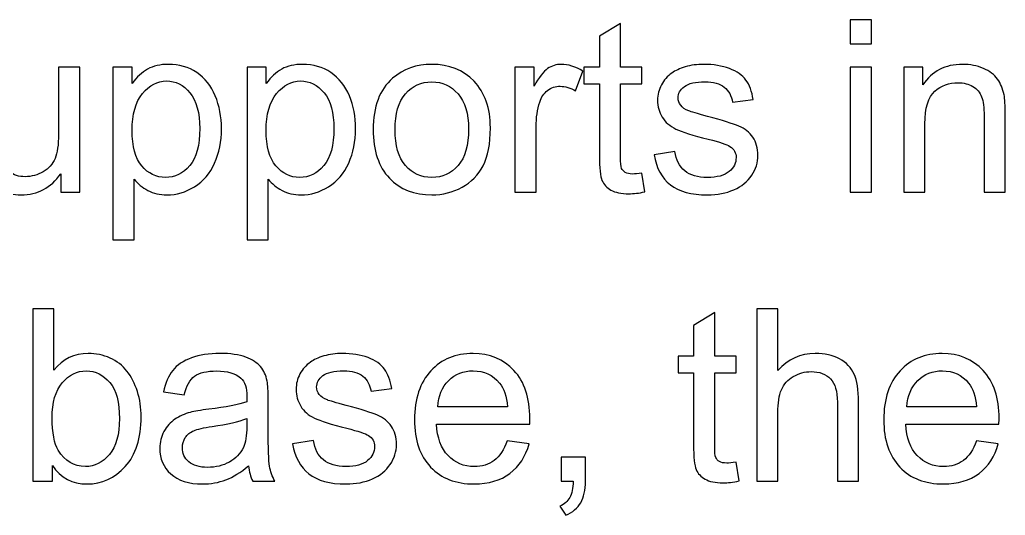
# Model space of a CAD drawing. Header units: centimetres. Extents: x -233 to -82, y 123 to 153.
# Drawn here: x -165.65 to -164.208, y 144.853 to 145.578 of the extents above; entities that cross this region are included whole.
import ezdxf

# ---------------------------------------------------------------- set-up
doc = ezdxf.new("R2010")
doc.units = ezdxf.units.CM
doc.header["$MEASUREMENT"] = 0
doc.layers.add('layer 1', color=7, linetype='Continuous')

msp = doc.modelspace()

# ---------------------------------------------------------------- linework, layer by layer
at = {"layer": 'layer 1'}
for points, knots in [([(-164.7402, 145.35365), (-164.7402, 145.35365), (-164.7358, 145.32625), (-164.7358, 145.32625), (-164.7358, 145.32625), (-164.7445, 145.32445), (-164.7523, 145.32355), (-164.7592, 145.32355), (-164.7592, 145.32355), (-164.7705, 145.32355), (-164.7792, 145.32535), (-164.7854, 145.32895), (-164.7854, 145.32895), (-164.7916, 145.33245), (-164.796, 145.33715), (-164.7985, 145.34295), (-164.7985, 145.34295), (-164.801, 145.34875), (-164.8023, 145.36095), (-164.8023, 145.37955), (-164.8023, 145.37955), (-164.8023, 145.37955), (-164.8023, 145.48475), (-164.8023, 145.48475), (-164.8023, 145.48475), (-164.8023, 145.48475), (-164.825, 145.48475), (-164.825, 145.48475), (-164.825, 145.48475), (-164.825, 145.48475), (-164.825, 145.50885), (-164.825, 145.50885), (-164.825, 145.50885), (-164.825, 145.50885), (-164.8023, 145.50885), (-164.8023, 145.50885), (-164.8023, 145.50885), (-164.8023, 145.50885), (-164.8023, 145.55415), (-164.8023, 145.55415), (-164.8023, 145.55415), (-164.8023, 145.55415), (-164.7714, 145.57275), (-164.7714, 145.57275), (-164.7714, 145.57275), (-164.7714, 145.57275), (-164.7714, 145.50885), (-164.7714, 145.50885), (-164.7714, 145.50885), (-164.7714, 145.50885), (-164.7402, 145.50885), (-164.7402, 145.50885), (-164.7402, 145.50885), (-164.7402, 145.50885), (-164.7402, 145.48475), (-164.7402, 145.48475), (-164.7402, 145.48475), (-164.7402, 145.48475), (-164.7714, 145.48475), (-164.7714, 145.48475), (-164.7714, 145.48475), (-164.7714, 145.48475), (-164.7714, 145.37775), (-164.7714, 145.37775), (-164.7714, 145.37775), (-164.7714, 145.36895), (-164.7709, 145.36325), (-164.7698, 145.36075), (-164.7698, 145.36075), (-164.7687, 145.35825), (-164.7669, 145.35625), (-164.7644, 145.35475), (-164.7644, 145.35475), (-164.7619, 145.35325), (-164.7584, 145.35245), (-164.7539, 145.35245), (-164.7539, 145.35245), (-164.7504, 145.35245), (-164.7459, 145.35285), (-164.7402, 145.35365)], [0, 0, 0, 0, 0.047619, 0.047619, 0.047619, 0.047619, 0.0952381, 0.0952381, 0.0952381, 0.0952381, 0.1428571, 0.1428571, 0.1428571, 0.1428571, 0.1904762, 0.1904762, 0.1904762, 0.1904762, 0.2380952, 0.2380952, 0.2380952, 0.2380952, 0.2857143, 0.2857143, 0.2857143, 0.2857143, 0.3333333, 0.3333333, 0.3333333, 0.3333333, 0.3809524, 0.3809524, 0.3809524, 0.3809524, 0.4285714, 0.4285714, 0.4285714, 0.4285714, 0.4761905, 0.4761905, 0.4761905, 0.4761905, 0.5238095, 0.5238095, 0.5238095, 0.5238095, 0.5714286, 0.5714286, 0.5714286, 0.5714286, 0.6190476, 0.6190476, 0.6190476, 0.6190476, 0.6666667, 0.6666667, 0.6666667, 0.6666667, 0.7142857, 0.7142857, 0.7142857, 0.7142857, 0.7619048, 0.7619048, 0.7619048, 0.7619048, 0.8095238, 0.8095238, 0.8095238, 0.8095238, 0.8571429, 0.8571429, 0.8571429, 0.8571429, 0.9047619, 0.9047619, 0.9047619, 0.9047619, 1, 1, 1, 1]), ([(-164.4354, 145.54285), (-164.4354, 145.54285), (-164.4354, 145.57845), (-164.4354, 145.57845), (-164.4354, 145.57845), (-164.4354, 145.57845), (-164.4044, 145.57845), (-164.4044, 145.57845), (-164.4044, 145.57845), (-164.4044, 145.57845), (-164.4044, 145.54285), (-164.4044, 145.54285), (-164.4044, 145.54285), (-164.4044, 145.54285), (-164.4354, 145.54285), (-164.4354, 145.54285)], [0, 0, 0, 0, 0.2, 0.2, 0.2, 0.2, 0.4, 0.4, 0.4, 0.4, 0.6, 0.6, 0.6, 0.6, 1, 1, 1, 1]), ([(-165.514, 145.25585), (-165.514, 145.25585), (-165.514, 145.50885), (-165.514, 145.50885), (-165.514, 145.50885), (-165.514, 145.50885), (-165.4858, 145.50885), (-165.4858, 145.50885), (-165.4858, 145.50885), (-165.4858, 145.50885), (-165.4858, 145.48515), (-165.4858, 145.48515), (-165.4858, 145.48515), (-165.4791, 145.49445), (-165.4716, 145.50135), (-165.4632, 145.50605), (-165.4632, 145.50605), (-165.4549, 145.51075), (-165.4447, 145.51305), (-165.4327, 145.51305), (-165.4327, 145.51305), (-165.4171, 145.51305), (-165.4033, 145.50905), (-165.3914, 145.50105), (-165.3914, 145.50105), (-165.3795, 145.49295), (-165.3704, 145.48165), (-165.3643, 145.46695), (-165.3643, 145.46695), (-165.3582, 145.45225), (-165.3552, 145.43625), (-165.3552, 145.41875), (-165.3552, 145.41875), (-165.3552, 145.40005), (-165.3586, 145.38325), (-165.3653, 145.36825), (-165.3653, 145.36825), (-165.372, 145.35325), (-165.3818, 145.34175), (-165.3946, 145.33385), (-165.3946, 145.33385), (-165.4074, 145.32585), (-165.4209, 145.32185), (-165.435, 145.32185), (-165.435, 145.32185), (-165.4453, 145.32185), (-165.4546, 145.32405), (-165.4628, 145.32845), (-165.4628, 145.32845), (-165.471, 145.33275), (-165.4777, 145.33825), (-165.483, 145.34485), (-165.483, 145.34485), (-165.483, 145.34485), (-165.483, 145.25585), (-165.483, 145.25585), (-165.483, 145.25585), (-165.483, 145.25585), (-165.514, 145.25585), (-165.514, 145.25585)], [0, 0, 0, 0, 0.0625, 0.0625, 0.0625, 0.0625, 0.125, 0.125, 0.125, 0.125, 0.1875, 0.1875, 0.1875, 0.1875, 0.25, 0.25, 0.25, 0.25, 0.3125, 0.3125, 0.3125, 0.3125, 0.375, 0.375, 0.375, 0.375, 0.4375, 0.4375, 0.4375, 0.4375, 0.5, 0.5, 0.5, 0.5, 0.5625, 0.5625, 0.5625, 0.5625, 0.625, 0.625, 0.625, 0.625, 0.6875, 0.6875, 0.6875, 0.6875, 0.75, 0.75, 0.75, 0.75, 0.8125, 0.8125, 0.8125, 0.8125, 0.875, 0.875, 0.875, 0.875, 1, 1, 1, 1]), ([(-165.3178, 145.25585), (-165.3178, 145.25585), (-165.3178, 145.50885), (-165.3178, 145.50885), (-165.3178, 145.50885), (-165.3178, 145.50885), (-165.2896, 145.50885), (-165.2896, 145.50885), (-165.2896, 145.50885), (-165.2896, 145.50885), (-165.2896, 145.48515), (-165.2896, 145.48515), (-165.2896, 145.48515), (-165.2829, 145.49445), (-165.2754, 145.50135), (-165.267, 145.50605), (-165.267, 145.50605), (-165.2587, 145.51075), (-165.2485, 145.51305), (-165.2365, 145.51305), (-165.2365, 145.51305), (-165.2209, 145.51305), (-165.2071, 145.50905), (-165.1952, 145.50105), (-165.1952, 145.50105), (-165.1833, 145.49295), (-165.1742, 145.48165), (-165.1681, 145.46695), (-165.1681, 145.46695), (-165.162, 145.45225), (-165.159, 145.43625), (-165.159, 145.41875), (-165.159, 145.41875), (-165.159, 145.40005), (-165.1624, 145.38325), (-165.1691, 145.36825), (-165.1691, 145.36825), (-165.1758, 145.35325), (-165.1856, 145.34175), (-165.1984, 145.33385), (-165.1984, 145.33385), (-165.2112, 145.32585), (-165.2247, 145.32185), (-165.2388, 145.32185), (-165.2388, 145.32185), (-165.2491, 145.32185), (-165.2584, 145.32405), (-165.2666, 145.32845), (-165.2666, 145.32845), (-165.2748, 145.33275), (-165.2815, 145.33825), (-165.2868, 145.34485), (-165.2868, 145.34485), (-165.2868, 145.34485), (-165.2868, 145.25585), (-165.2868, 145.25585), (-165.2868, 145.25585), (-165.2868, 145.25585), (-165.3178, 145.25585), (-165.3178, 145.25585)], [0, 0, 0, 0, 0.0625, 0.0625, 0.0625, 0.0625, 0.125, 0.125, 0.125, 0.125, 0.1875, 0.1875, 0.1875, 0.1875, 0.25, 0.25, 0.25, 0.25, 0.3125, 0.3125, 0.3125, 0.3125, 0.375, 0.375, 0.375, 0.375, 0.4375, 0.4375, 0.4375, 0.4375, 0.5, 0.5, 0.5, 0.5, 0.5625, 0.5625, 0.5625, 0.5625, 0.625, 0.625, 0.625, 0.625, 0.6875, 0.6875, 0.6875, 0.6875, 0.75, 0.75, 0.75, 0.75, 0.8125, 0.8125, 0.8125, 0.8125, 0.875, 0.875, 0.875, 0.875, 1, 1, 1, 1]), ([(-165.1332, 145.41745), (-165.1332, 145.45135), (-165.1238, 145.47635), (-165.1049, 145.49265), (-165.1049, 145.49265), (-165.0892, 145.50625), (-165.07, 145.51305), (-165.0474, 145.51305), (-165.0474, 145.51305), (-165.0223, 145.51305), (-165.0017, 145.50485), (-164.9857, 145.48835), (-164.9857, 145.48835), (-164.9698, 145.47185), (-164.9618, 145.44905), (-164.9618, 145.42005), (-164.9618, 145.42005), (-164.9618, 145.39645), (-164.9653, 145.37795), (-164.9724, 145.36445), (-164.9724, 145.36445), (-164.9795, 145.35095), (-164.9897, 145.34055), (-165.0032, 145.33305), (-165.0032, 145.33305), (-165.0167, 145.32555), (-165.0315, 145.32185), (-165.0474, 145.32185), (-165.0474, 145.32185), (-165.073, 145.32185), (-165.0937, 145.33005), (-165.1095, 145.34645), (-165.1095, 145.34645), (-165.1253, 145.36285), (-165.1332, 145.38655), (-165.1332, 145.41745)], [0, 0, 0, 0, 0.1, 0.1, 0.1, 0.1, 0.2, 0.2, 0.2, 0.2, 0.3, 0.3, 0.3, 0.3, 0.4, 0.4, 0.4, 0.4, 0.5, 0.5, 0.5, 0.5, 0.6, 0.6, 0.6, 0.6, 0.7, 0.7, 0.7, 0.7, 0.8, 0.8, 0.8, 0.8, 1, 1, 1, 1]), ([(-164.9258, 145.32595), (-164.9258, 145.32595), (-164.9258, 145.50885), (-164.9258, 145.50885), (-164.9258, 145.50885), (-164.9258, 145.50885), (-164.8979, 145.50885), (-164.8979, 145.50885), (-164.8979, 145.50885), (-164.8979, 145.50885), (-164.8979, 145.48115), (-164.8979, 145.48115), (-164.8979, 145.48115), (-164.8908, 145.49415), (-164.8842, 145.50275), (-164.8781, 145.50685), (-164.8781, 145.50685), (-164.8721, 145.51095), (-164.8655, 145.51305), (-164.8583, 145.51305), (-164.8583, 145.51305), (-164.8478, 145.51305), (-164.8372, 145.50975), (-164.8264, 145.50305), (-164.8264, 145.50305), (-164.8264, 145.50305), (-164.8371, 145.47425), (-164.8371, 145.47425), (-164.8371, 145.47425), (-164.8446, 145.47875), (-164.8522, 145.48095), (-164.8598, 145.48095), (-164.8598, 145.48095), (-164.8666, 145.48095), (-164.8727, 145.47895), (-164.8781, 145.47485), (-164.8781, 145.47485), (-164.8835, 145.47075), (-164.8873, 145.46515), (-164.8896, 145.45785), (-164.8896, 145.45785), (-164.8931, 145.44685), (-164.8948, 145.43485), (-164.8948, 145.42175), (-164.8948, 145.42175), (-164.8948, 145.42175), (-164.8948, 145.32595), (-164.8948, 145.32595), (-164.8948, 145.32595), (-164.8948, 145.32595), (-164.9258, 145.32595), (-164.9258, 145.32595)], [0, 0, 0, 0, 0.0714286, 0.0714286, 0.0714286, 0.0714286, 0.1428571, 0.1428571, 0.1428571, 0.1428571, 0.2142857, 0.2142857, 0.2142857, 0.2142857, 0.2857143, 0.2857143, 0.2857143, 0.2857143, 0.3571429, 0.3571429, 0.3571429, 0.3571429, 0.4285714, 0.4285714, 0.4285714, 0.4285714, 0.5, 0.5, 0.5, 0.5, 0.5714286, 0.5714286, 0.5714286, 0.5714286, 0.6428571, 0.6428571, 0.6428571, 0.6428571, 0.7142857, 0.7142857, 0.7142857, 0.7142857, 0.7857143, 0.7857143, 0.7857143, 0.7857143, 0.8571429, 0.8571429, 0.8571429, 0.8571429, 1, 1, 1, 1]), ([(-164.7223, 145.38055), (-164.7223, 145.38055), (-164.6917, 145.38535), (-164.6917, 145.38535), (-164.6917, 145.38535), (-164.69, 145.37305), (-164.6852, 145.36365), (-164.6773, 145.35715), (-164.6773, 145.35715), (-164.6694, 145.35065), (-164.6584, 145.34735), (-164.6443, 145.34735), (-164.6443, 145.34735), (-164.6301, 145.34735), (-164.6195, 145.35025), (-164.6126, 145.35605), (-164.6126, 145.35605), (-164.6057, 145.36185), (-164.6023, 145.36865), (-164.6023, 145.37645), (-164.6023, 145.37645), (-164.6023, 145.38345), (-164.6053, 145.38895), (-164.6114, 145.39295), (-164.6114, 145.39295), (-164.6157, 145.39565), (-164.6262, 145.39915), (-164.6431, 145.40345), (-164.6431, 145.40345), (-164.6658, 145.40915), (-164.6816, 145.41415), (-164.6904, 145.41835), (-164.6904, 145.41835), (-164.6992, 145.42255), (-164.7059, 145.42835), (-164.7104, 145.43575), (-164.7104, 145.43575), (-164.7149, 145.44315), (-164.7172, 145.45135), (-164.7172, 145.46035), (-164.7172, 145.46035), (-164.7172, 145.46845), (-164.7153, 145.47605), (-164.7116, 145.48295), (-164.7116, 145.48295), (-164.7079, 145.48985), (-164.7028, 145.49565), (-164.6963, 145.50025), (-164.6963, 145.50025), (-164.6915, 145.50385), (-164.6849, 145.50685), (-164.6766, 145.50935), (-164.6766, 145.50935), (-164.6683, 145.51185), (-164.6593, 145.51305), (-164.6498, 145.51305), (-164.6498, 145.51305), (-164.6355, 145.51305), (-164.6229, 145.51095), (-164.612, 145.50685), (-164.612, 145.50685), (-164.6011, 145.50275), (-164.5931, 145.49715), (-164.5879, 145.49005), (-164.5879, 145.49005), (-164.5828, 145.48295), (-164.5792, 145.47355), (-164.5773, 145.46165), (-164.5773, 145.46165), (-164.5773, 145.46165), (-164.6076, 145.45755), (-164.6076, 145.45755), (-164.6076, 145.45755), (-164.609, 145.46695), (-164.613, 145.47435), (-164.6196, 145.47965), (-164.6196, 145.47965), (-164.6262, 145.48495), (-164.6355, 145.48755), (-164.6476, 145.48755), (-164.6476, 145.48755), (-164.6618, 145.48755), (-164.6719, 145.48525), (-164.678, 145.48055), (-164.678, 145.48055), (-164.6841, 145.47585), (-164.6872, 145.47025), (-164.6872, 145.46395), (-164.6872, 145.46395), (-164.6872, 145.45985), (-164.6859, 145.45625), (-164.6834, 145.45305), (-164.6834, 145.45305), (-164.6809, 145.44975), (-164.6769, 145.44695), (-164.6715, 145.44485), (-164.6715, 145.44485), (-164.6684, 145.44365), (-164.6593, 145.44095), (-164.6441, 145.43685), (-164.6441, 145.43685), (-164.6222, 145.43095), (-164.6069, 145.42625), (-164.5982, 145.42255), (-164.5982, 145.42255), (-164.5895, 145.41885), (-164.5827, 145.41335), (-164.5778, 145.40625), (-164.5778, 145.40625), (-164.5729, 145.39915), (-164.5704, 145.39025), (-164.5704, 145.37965), (-164.5704, 145.37965), (-164.5704, 145.36935), (-164.5734, 145.35965), (-164.5794, 145.35055), (-164.5794, 145.35055), (-164.5855, 145.34145), (-164.5942, 145.33435), (-164.6055, 145.32935), (-164.6055, 145.32935), (-164.6169, 145.32435), (-164.6298, 145.32185), (-164.6441, 145.32185), (-164.6441, 145.32185), (-164.6679, 145.32185), (-164.686, 145.32675), (-164.6985, 145.33665), (-164.6985, 145.33665), (-164.711, 145.34655), (-164.7189, 145.36115), (-164.7223, 145.38055)], [0, 0, 0, 0, 0.0294118, 0.0294118, 0.0294118, 0.0294118, 0.0588235, 0.0588235, 0.0588235, 0.0588235, 0.0882353, 0.0882353, 0.0882353, 0.0882353, 0.1176471, 0.1176471, 0.1176471, 0.1176471, 0.1470588, 0.1470588, 0.1470588, 0.1470588, 0.1764706, 0.1764706, 0.1764706, 0.1764706, 0.2058824, 0.2058824, 0.2058824, 0.2058824, 0.2352941, 0.2352941, 0.2352941, 0.2352941, 0.2647059, 0.2647059, 0.2647059, 0.2647059, 0.2941176, 0.2941176, 0.2941176, 0.2941176, 0.3235294, 0.3235294, 0.3235294, 0.3235294, 0.3529412, 0.3529412, 0.3529412, 0.3529412, 0.3823529, 0.3823529, 0.3823529, 0.3823529, 0.4117647, 0.4117647, 0.4117647, 0.4117647, 0.4411765, 0.4411765, 0.4411765, 0.4411765, 0.4705882, 0.4705882, 0.4705882, 0.4705882, 0.5, 0.5, 0.5, 0.5, 0.5294118, 0.5294118, 0.5294118, 0.5294118, 0.5588235, 0.5588235, 0.5588235, 0.5588235, 0.5882353, 0.5882353, 0.5882353, 0.5882353, 0.6176471, 0.6176471, 0.6176471, 0.6176471, 0.6470588, 0.6470588, 0.6470588, 0.6470588, 0.6764706, 0.6764706, 0.6764706, 0.6764706, 0.7058824, 0.7058824, 0.7058824, 0.7058824, 0.7352941, 0.7352941, 0.7352941, 0.7352941, 0.7647059, 0.7647059, 0.7647059, 0.7647059, 0.7941176, 0.7941176, 0.7941176, 0.7941176, 0.8235294, 0.8235294, 0.8235294, 0.8235294, 0.8529412, 0.8529412, 0.8529412, 0.8529412, 0.8823529, 0.8823529, 0.8823529, 0.8823529, 0.9117647, 0.9117647, 0.9117647, 0.9117647, 0.9411765, 0.9411765, 0.9411765, 0.9411765, 1, 1, 1, 1]), ([(-164.3571, 145.32595), (-164.3571, 145.32595), (-164.3571, 145.50885), (-164.3571, 145.50885), (-164.3571, 145.50885), (-164.3571, 145.50885), (-164.3292, 145.50885), (-164.3292, 145.50885), (-164.3292, 145.50885), (-164.3292, 145.50885), (-164.3292, 145.48285), (-164.3292, 145.48285), (-164.3292, 145.48285), (-164.3158, 145.50295), (-164.2964, 145.51305), (-164.271, 145.51305), (-164.271, 145.51305), (-164.26, 145.51305), (-164.2499, 145.51105), (-164.2406, 145.50715), (-164.2406, 145.50715), (-164.2313, 145.50315), (-164.2244, 145.49795), (-164.2198, 145.49155), (-164.2198, 145.49155), (-164.2153, 145.48505), (-164.2121, 145.47745), (-164.2102, 145.46855), (-164.2102, 145.46855), (-164.2091, 145.46285), (-164.2085, 145.45275), (-164.2085, 145.43845), (-164.2085, 145.43845), (-164.2085, 145.43845), (-164.2085, 145.32595), (-164.2085, 145.32595), (-164.2085, 145.32595), (-164.2085, 145.32595), (-164.2395, 145.32595), (-164.2395, 145.32595), (-164.2395, 145.32595), (-164.2395, 145.32595), (-164.2395, 145.43725), (-164.2395, 145.43725), (-164.2395, 145.43725), (-164.2395, 145.44985), (-164.2407, 145.45925), (-164.2431, 145.46555), (-164.2431, 145.46555), (-164.2455, 145.47185), (-164.2498, 145.47685), (-164.2559, 145.48055), (-164.2559, 145.48055), (-164.2621, 145.48425), (-164.2693, 145.48615), (-164.2776, 145.48615), (-164.2776, 145.48615), (-164.2908, 145.48615), (-164.3022, 145.48195), (-164.3117, 145.47355), (-164.3117, 145.47355), (-164.3213, 145.46515), (-164.3261, 145.44925), (-164.3261, 145.42585), (-164.3261, 145.42585), (-164.3261, 145.42585), (-164.3261, 145.32595), (-164.3261, 145.32595), (-164.3261, 145.32595), (-164.3261, 145.32595), (-164.3571, 145.32595), (-164.3571, 145.32595)], [0, 0, 0, 0, 0.0526316, 0.0526316, 0.0526316, 0.0526316, 0.1052632, 0.1052632, 0.1052632, 0.1052632, 0.1578947, 0.1578947, 0.1578947, 0.1578947, 0.2105263, 0.2105263, 0.2105263, 0.2105263, 0.2631579, 0.2631579, 0.2631579, 0.2631579, 0.3157895, 0.3157895, 0.3157895, 0.3157895, 0.3684211, 0.3684211, 0.3684211, 0.3684211, 0.4210526, 0.4210526, 0.4210526, 0.4210526, 0.4736842, 0.4736842, 0.4736842, 0.4736842, 0.5263158, 0.5263158, 0.5263158, 0.5263158, 0.5789474, 0.5789474, 0.5789474, 0.5789474, 0.6315789, 0.6315789, 0.6315789, 0.6315789, 0.6842105, 0.6842105, 0.6842105, 0.6842105, 0.7368421, 0.7368421, 0.7368421, 0.7368421, 0.7894737, 0.7894737, 0.7894737, 0.7894737, 0.8421053, 0.8421053, 0.8421053, 0.8421053, 0.8947368, 0.8947368, 0.8947368, 0.8947368, 1, 1, 1, 1]), ([(-165.5904, 145.32595), (-165.5904, 145.32595), (-165.5904, 145.35285), (-165.5904, 145.35285), (-165.5904, 145.35285), (-165.6046, 145.33215), (-165.6239, 145.32185), (-165.6484, 145.32185), (-165.6484, 145.32185), (-165.6592, 145.32185), (-165.6693, 145.32395), (-165.6786, 145.32805), (-165.6786, 145.32805), (-165.688, 145.33215), (-165.695, 145.33735), (-165.6995, 145.34365), (-165.6995, 145.34365), (-165.704, 145.34985), (-165.7072, 145.35755), (-165.709, 145.36665), (-165.709, 145.36665), (-165.7103, 145.37275), (-165.7109, 145.38235), (-165.7109, 145.39555), (-165.7109, 145.39555), (-165.7109, 145.39555), (-165.7109, 145.50885), (-165.7109, 145.50885), (-165.7109, 145.50885), (-165.7109, 145.50885), (-165.6799, 145.50885), (-165.6799, 145.50885), (-165.6799, 145.50885), (-165.6799, 145.50885), (-165.6799, 145.40745), (-165.6799, 145.40745), (-165.6799, 145.40745), (-165.6799, 145.39125), (-165.6793, 145.38035), (-165.678, 145.37465), (-165.678, 145.37465), (-165.6761, 145.36655), (-165.6719, 145.36015), (-165.6656, 145.35555), (-165.6656, 145.35555), (-165.6593, 145.35085), (-165.6515, 145.34855), (-165.6422, 145.34855), (-165.6422, 145.34855), (-165.6329, 145.34855), (-165.6242, 145.35095), (-165.616, 145.35575), (-165.616, 145.35575), (-165.6079, 145.36045), (-165.6021, 145.36695), (-165.5987, 145.37515), (-165.5987, 145.37515), (-165.5953, 145.38335), (-165.5936, 145.39525), (-165.5936, 145.41085), (-165.5936, 145.41085), (-165.5936, 145.41085), (-165.5936, 145.50885), (-165.5936, 145.50885), (-165.5936, 145.50885), (-165.5936, 145.50885), (-165.5626, 145.50885), (-165.5626, 145.50885), (-165.5626, 145.50885), (-165.5626, 145.50885), (-165.5626, 145.32595), (-165.5626, 145.32595), (-165.5626, 145.32595), (-165.5626, 145.32595), (-165.5904, 145.32595), (-165.5904, 145.32595)], [0, 0, 0, 0, 0.05, 0.05, 0.05, 0.05, 0.1, 0.1, 0.1, 0.1, 0.15, 0.15, 0.15, 0.15, 0.2, 0.2, 0.2, 0.2, 0.25, 0.25, 0.25, 0.25, 0.3, 0.3, 0.3, 0.3, 0.35, 0.35, 0.35, 0.35, 0.4, 0.4, 0.4, 0.4, 0.45, 0.45, 0.45, 0.45, 0.5, 0.5, 0.5, 0.5, 0.55, 0.55, 0.55, 0.55, 0.6, 0.6, 0.6, 0.6, 0.65, 0.65, 0.65, 0.65, 0.7, 0.7, 0.7, 0.7, 0.75, 0.75, 0.75, 0.75, 0.8, 0.8, 0.8, 0.8, 0.85, 0.85, 0.85, 0.85, 0.9, 0.9, 0.9, 0.9, 1, 1, 1, 1]), ([(-164.4354, 145.32595), (-164.4354, 145.32595), (-164.4354, 145.50885), (-164.4354, 145.50885), (-164.4354, 145.50885), (-164.4354, 145.50885), (-164.4044, 145.50885), (-164.4044, 145.50885), (-164.4044, 145.50885), (-164.4044, 145.50885), (-164.4044, 145.32595), (-164.4044, 145.32595), (-164.4044, 145.32595), (-164.4044, 145.32595), (-164.4354, 145.32595), (-164.4354, 145.32595)], [0, 0, 0, 0, 0.2, 0.2, 0.2, 0.2, 0.4, 0.4, 0.4, 0.4, 0.6, 0.6, 0.6, 0.6, 1, 1, 1, 1]), ([(-165.486, 145.41635), (-165.486, 145.39285), (-165.4812, 145.37545), (-165.4717, 145.36425), (-165.4717, 145.36425), (-165.4622, 145.35295), (-165.4506, 145.34735), (-165.437, 145.34735), (-165.437, 145.34735), (-165.4233, 145.34735), (-165.4115, 145.35315), (-165.4016, 145.36485), (-165.4016, 145.36485), (-165.3918, 145.37645), (-165.3869, 145.39445), (-165.3869, 145.41895), (-165.3869, 145.41895), (-165.3869, 145.44225), (-165.3917, 145.45975), (-165.4013, 145.47135), (-165.4013, 145.47135), (-165.4109, 145.48295), (-165.4224, 145.48875), (-165.4357, 145.48875), (-165.4357, 145.48875), (-165.4489, 145.48875), (-165.4606, 145.48255), (-165.4707, 145.47025), (-165.4707, 145.47025), (-165.4809, 145.45785), (-165.486, 145.43985), (-165.486, 145.41635)], [0, 0, 0, 0, 0.1111111, 0.1111111, 0.1111111, 0.1111111, 0.2222222, 0.2222222, 0.2222222, 0.2222222, 0.3333333, 0.3333333, 0.3333333, 0.3333333, 0.4444444, 0.4444444, 0.4444444, 0.4444444, 0.5555556, 0.5555556, 0.5555556, 0.5555556, 0.6666667, 0.6666667, 0.6666667, 0.6666667, 0.7777778, 0.7777778, 0.7777778, 0.7777778, 1, 1, 1, 1]), ([(-165.2898, 145.41635), (-165.2898, 145.39285), (-165.285, 145.37545), (-165.2755, 145.36425), (-165.2755, 145.36425), (-165.266, 145.35295), (-165.2544, 145.34735), (-165.2408, 145.34735), (-165.2408, 145.34735), (-165.2271, 145.34735), (-165.2153, 145.35315), (-165.2054, 145.36485), (-165.2054, 145.36485), (-165.1956, 145.37645), (-165.1907, 145.39445), (-165.1907, 145.41895), (-165.1907, 145.41895), (-165.1907, 145.44225), (-165.1955, 145.45975), (-165.2051, 145.47135), (-165.2051, 145.47135), (-165.2147, 145.48295), (-165.2262, 145.48875), (-165.2395, 145.48875), (-165.2395, 145.48875), (-165.2527, 145.48875), (-165.2644, 145.48255), (-165.2745, 145.47025), (-165.2745, 145.47025), (-165.2847, 145.45785), (-165.2898, 145.43985), (-165.2898, 145.41635)], [0, 0, 0, 0, 0.1111111, 0.1111111, 0.1111111, 0.1111111, 0.2222222, 0.2222222, 0.2222222, 0.2222222, 0.3333333, 0.3333333, 0.3333333, 0.3333333, 0.4444444, 0.4444444, 0.4444444, 0.4444444, 0.5555556, 0.5555556, 0.5555556, 0.5555556, 0.6666667, 0.6666667, 0.6666667, 0.6666667, 0.7777778, 0.7777778, 0.7777778, 0.7777778, 1, 1, 1, 1]), ([(-165.1013, 145.41745), (-165.1013, 145.39395), (-165.0962, 145.37645), (-165.086, 145.36485), (-165.086, 145.36485), (-165.0758, 145.35315), (-165.0629, 145.34735), (-165.0474, 145.34735), (-165.0474, 145.34735), (-165.032, 145.34735), (-165.0192, 145.35325), (-165.009, 145.36495), (-165.009, 145.36495), (-164.9988, 145.37665), (-164.9937, 145.39445), (-164.9937, 145.41845), (-164.9937, 145.41845), (-164.9937, 145.44105), (-164.9988, 145.45815), (-165.0091, 145.46985), (-165.0091, 145.46985), (-165.0194, 145.48155), (-165.0321, 145.48735), (-165.0474, 145.48735), (-165.0474, 145.48735), (-165.0629, 145.48735), (-165.0758, 145.48155), (-165.086, 145.46995), (-165.086, 145.46995), (-165.0962, 145.45835), (-165.1013, 145.44085), (-165.1013, 145.41745)], [0, 0, 0, 0, 0.1111111, 0.1111111, 0.1111111, 0.1111111, 0.2222222, 0.2222222, 0.2222222, 0.2222222, 0.3333333, 0.3333333, 0.3333333, 0.3333333, 0.4444444, 0.4444444, 0.4444444, 0.4444444, 0.5555556, 0.5555556, 0.5555556, 0.5555556, 0.6666667, 0.6666667, 0.6666667, 0.6666667, 0.7777778, 0.7777778, 0.7777778, 0.7777778, 1, 1, 1, 1]), ([(-165.6026, 144.90261), (-165.6026, 144.90261), (-165.6313, 144.90261), (-165.6313, 144.90261), (-165.6313, 144.90261), (-165.6313, 144.90261), (-165.6313, 145.15511), (-165.6313, 145.15511), (-165.6313, 145.15511), (-165.6313, 145.15511), (-165.6003, 145.15511), (-165.6003, 145.15511), (-165.6003, 145.15511), (-165.6003, 145.15511), (-165.6003, 145.06501), (-165.6003, 145.06501), (-165.6003, 145.06501), (-165.5872, 145.08151), (-165.5705, 145.08971), (-165.5502, 145.08971), (-165.5502, 145.08971), (-165.5389, 145.08971), (-165.5283, 145.08741), (-165.5182, 145.08291), (-165.5182, 145.08291), (-165.5082, 145.07841), (-165.4999, 145.07201), (-165.4934, 145.06381), (-165.4934, 145.06381), (-165.4869, 145.05551), (-165.4819, 145.04561), (-165.4782, 145.03401), (-165.4782, 145.03401), (-165.4745, 145.02241), (-165.4727, 145.01001), (-165.4727, 144.99681), (-165.4727, 144.99681), (-165.4727, 144.96551), (-165.4804, 144.94131), (-165.4959, 144.92421), (-165.4959, 144.92421), (-165.5114, 144.90711), (-165.53, 144.89851), (-165.5517, 144.89851), (-165.5517, 144.89851), (-165.5733, 144.89851), (-165.5903, 144.90751), (-165.6026, 144.92551), (-165.6026, 144.92551), (-165.6026, 144.92551), (-165.6026, 144.90261), (-165.6026, 144.90261)], [0, 0, 0, 0, 0.0714286, 0.0714286, 0.0714286, 0.0714286, 0.1428571, 0.1428571, 0.1428571, 0.1428571, 0.2142857, 0.2142857, 0.2142857, 0.2142857, 0.2857143, 0.2857143, 0.2857143, 0.2857143, 0.3571429, 0.3571429, 0.3571429, 0.3571429, 0.4285714, 0.4285714, 0.4285714, 0.4285714, 0.5, 0.5, 0.5, 0.5, 0.5714286, 0.5714286, 0.5714286, 0.5714286, 0.6428571, 0.6428571, 0.6428571, 0.6428571, 0.7142857, 0.7142857, 0.7142857, 0.7142857, 0.7857143, 0.7857143, 0.7857143, 0.7857143, 0.8571429, 0.8571429, 0.8571429, 0.8571429, 1, 1, 1, 1]), ([(-164.5721, 144.90261), (-164.5721, 144.90261), (-164.5721, 145.15511), (-164.5721, 145.15511), (-164.5721, 145.15511), (-164.5721, 145.15511), (-164.5411, 145.15511), (-164.5411, 145.15511), (-164.5411, 145.15511), (-164.5411, 145.15511), (-164.5411, 145.06451), (-164.5411, 145.06451), (-164.5411, 145.06451), (-164.5266, 145.08131), (-164.5084, 145.08971), (-164.4864, 145.08971), (-164.4864, 145.08971), (-164.4728, 145.08971), (-164.461, 145.08701), (-164.451, 145.08171), (-164.451, 145.08171), (-164.4411, 145.07631), (-164.4339, 145.06891), (-164.4296, 145.05951), (-164.4296, 145.05951), (-164.4253, 145.05011), (-164.4231, 145.03641), (-164.4231, 145.01851), (-164.4231, 145.01851), (-164.4231, 145.01851), (-164.4231, 144.90261), (-164.4231, 144.90261), (-164.4231, 144.90261), (-164.4231, 144.90261), (-164.4542, 144.90261), (-164.4542, 144.90261), (-164.4542, 144.90261), (-164.4542, 144.90261), (-164.4542, 145.01851), (-164.4542, 145.01851), (-164.4542, 145.01851), (-164.4542, 145.03401), (-164.4575, 145.04531), (-164.4642, 145.05241), (-164.4642, 145.05241), (-164.4709, 145.05951), (-164.4804, 145.06301), (-164.4927, 145.06301), (-164.4927, 145.06301), (-164.5019, 145.06301), (-164.5105, 145.06061), (-164.5186, 145.05591), (-164.5186, 145.05591), (-164.5267, 145.05111), (-164.5325, 145.04461), (-164.5359, 145.03651), (-164.5359, 145.03651), (-164.5394, 145.02831), (-164.5411, 145.01701), (-164.5411, 145.00271), (-164.5411, 145.00271), (-164.5411, 145.00271), (-164.5411, 144.90261), (-164.5411, 144.90261), (-164.5411, 144.90261), (-164.5411, 144.90261), (-164.5721, 144.90261), (-164.5721, 144.90261)], [0, 0, 0, 0, 0.0555556, 0.0555556, 0.0555556, 0.0555556, 0.1111111, 0.1111111, 0.1111111, 0.1111111, 0.1666667, 0.1666667, 0.1666667, 0.1666667, 0.2222222, 0.2222222, 0.2222222, 0.2222222, 0.2777778, 0.2777778, 0.2777778, 0.2777778, 0.3333333, 0.3333333, 0.3333333, 0.3333333, 0.3888889, 0.3888889, 0.3888889, 0.3888889, 0.4444444, 0.4444444, 0.4444444, 0.4444444, 0.5, 0.5, 0.5, 0.5, 0.5555556, 0.5555556, 0.5555556, 0.5555556, 0.6111111, 0.6111111, 0.6111111, 0.6111111, 0.6666667, 0.6666667, 0.6666667, 0.6666667, 0.7222222, 0.7222222, 0.7222222, 0.7222222, 0.7777778, 0.7777778, 0.7777778, 0.7777778, 0.8333333, 0.8333333, 0.8333333, 0.8333333, 0.8888889, 0.8888889, 0.8888889, 0.8888889, 1, 1, 1, 1]), ([(-164.6024, 144.93031), (-164.6024, 144.93031), (-164.598, 144.90291), (-164.598, 144.90291), (-164.598, 144.90291), (-164.6067, 144.90111), (-164.6145, 144.90021), (-164.6214, 144.90021), (-164.6214, 144.90021), (-164.6327, 144.90021), (-164.6414, 144.90201), (-164.6476, 144.90561), (-164.6476, 144.90561), (-164.6538, 144.90911), (-164.6582, 144.91381), (-164.6607, 144.91961), (-164.6607, 144.91961), (-164.6632, 144.92541), (-164.6645, 144.93761), (-164.6645, 144.95621), (-164.6645, 144.95621), (-164.6645, 144.95621), (-164.6645, 145.06141), (-164.6645, 145.06141), (-164.6645, 145.06141), (-164.6645, 145.06141), (-164.6872, 145.06141), (-164.6872, 145.06141), (-164.6872, 145.06141), (-164.6872, 145.06141), (-164.6872, 145.08551), (-164.6872, 145.08551), (-164.6872, 145.08551), (-164.6872, 145.08551), (-164.6645, 145.08551), (-164.6645, 145.08551), (-164.6645, 145.08551), (-164.6645, 145.08551), (-164.6645, 145.13081), (-164.6645, 145.13081), (-164.6645, 145.13081), (-164.6645, 145.13081), (-164.6336, 145.14941), (-164.6336, 145.14941), (-164.6336, 145.14941), (-164.6336, 145.14941), (-164.6336, 145.08551), (-164.6336, 145.08551), (-164.6336, 145.08551), (-164.6336, 145.08551), (-164.6024, 145.08551), (-164.6024, 145.08551), (-164.6024, 145.08551), (-164.6024, 145.08551), (-164.6024, 145.06141), (-164.6024, 145.06141), (-164.6024, 145.06141), (-164.6024, 145.06141), (-164.6336, 145.06141), (-164.6336, 145.06141), (-164.6336, 145.06141), (-164.6336, 145.06141), (-164.6336, 144.95441), (-164.6336, 144.95441), (-164.6336, 144.95441), (-164.6336, 144.94561), (-164.6331, 144.93991), (-164.632, 144.93741), (-164.632, 144.93741), (-164.6309, 144.93491), (-164.6291, 144.93291), (-164.6266, 144.93141), (-164.6266, 144.93141), (-164.6241, 144.92991), (-164.6206, 144.92911), (-164.6161, 144.92911), (-164.6161, 144.92911), (-164.6126, 144.92911), (-164.6081, 144.92951), (-164.6024, 144.93031)], [0, 0, 0, 0, 0.047619, 0.047619, 0.047619, 0.047619, 0.0952381, 0.0952381, 0.0952381, 0.0952381, 0.1428571, 0.1428571, 0.1428571, 0.1428571, 0.1904762, 0.1904762, 0.1904762, 0.1904762, 0.2380952, 0.2380952, 0.2380952, 0.2380952, 0.2857143, 0.2857143, 0.2857143, 0.2857143, 0.3333333, 0.3333333, 0.3333333, 0.3333333, 0.3809524, 0.3809524, 0.3809524, 0.3809524, 0.4285714, 0.4285714, 0.4285714, 0.4285714, 0.4761905, 0.4761905, 0.4761905, 0.4761905, 0.5238095, 0.5238095, 0.5238095, 0.5238095, 0.5714286, 0.5714286, 0.5714286, 0.5714286, 0.6190476, 0.6190476, 0.6190476, 0.6190476, 0.6666667, 0.6666667, 0.6666667, 0.6666667, 0.7142857, 0.7142857, 0.7142857, 0.7142857, 0.7619048, 0.7619048, 0.7619048, 0.7619048, 0.8095238, 0.8095238, 0.8095238, 0.8095238, 0.8571429, 0.8571429, 0.8571429, 0.8571429, 0.9047619, 0.9047619, 0.9047619, 0.9047619, 1, 1, 1, 1]), ([(-165.3156, 144.92521), (-165.3271, 144.91541), (-165.3381, 144.90851), (-165.3487, 144.90451), (-165.3487, 144.90451), (-165.3594, 144.90051), (-165.3708, 144.89851), (-165.3829, 144.89851), (-165.3829, 144.89851), (-165.403, 144.89851), (-165.4185, 144.90341), (-165.4293, 144.91321), (-165.4293, 144.91321), (-165.4401, 144.92301), (-165.4455, 144.93551), (-165.4455, 144.95081), (-165.4455, 144.95081), (-165.4455, 144.95981), (-165.4434, 144.96801), (-165.4393, 144.97541), (-165.4393, 144.97541), (-165.4352, 144.98281), (-165.4299, 144.98871), (-165.4233, 144.99321), (-165.4233, 144.99321), (-165.4167, 144.99771), (-165.4093, 145.00111), (-165.401, 145.00341), (-165.401, 145.00341), (-165.3949, 145.00501), (-165.3858, 145.00651), (-165.3735, 145.00801), (-165.3735, 145.00801), (-165.3484, 145.01101), (-165.33, 145.01461), (-165.3182, 145.01871), (-165.3182, 145.01871), (-165.3181, 145.02301), (-165.318, 145.02571), (-165.318, 145.02681), (-165.318, 145.02681), (-165.318, 145.03941), (-165.3209, 145.04831), (-165.3268, 145.05351), (-165.3268, 145.05351), (-165.3347, 145.06051), (-165.3465, 145.06401), (-165.3621, 145.06401), (-165.3621, 145.06401), (-165.3767, 145.06401), (-165.3875, 145.06151), (-165.3944, 145.05641), (-165.3944, 145.05641), (-165.4013, 145.05131), (-165.4065, 145.04221), (-165.4098, 145.02921), (-165.4098, 145.02921), (-165.4098, 145.02921), (-165.4401, 145.03331), (-165.4401, 145.03331), (-165.4401, 145.03331), (-165.4374, 145.04631), (-165.4328, 145.05681), (-165.4265, 145.06481), (-165.4265, 145.06481), (-165.4202, 145.07271), (-165.411, 145.07891), (-165.3991, 145.08321), (-165.3991, 145.08321), (-165.3872, 145.08751), (-165.3733, 145.08971), (-165.3576, 145.08971), (-165.3576, 145.08971), (-165.342, 145.08971), (-165.3293, 145.08791), (-165.3195, 145.08421), (-165.3195, 145.08421), (-165.3098, 145.08051), (-165.3026, 145.07581), (-165.298, 145.07031), (-165.298, 145.07031), (-165.2934, 145.06471), (-165.2902, 145.05771), (-165.2884, 145.04921), (-165.2884, 145.04921), (-165.2873, 145.04391), (-165.2868, 145.03441), (-165.2868, 145.02061), (-165.2868, 145.02061), (-165.2868, 145.02061), (-165.2868, 144.97931), (-165.2868, 144.97931), (-165.2868, 144.97931), (-165.2868, 144.95041), (-165.2861, 144.93221), (-165.2848, 144.92461), (-165.2848, 144.92461), (-165.2835, 144.91691), (-165.2809, 144.90961), (-165.277, 144.90261), (-165.277, 144.90261), (-165.277, 144.90261), (-165.3094, 144.90261), (-165.3094, 144.90261), (-165.3094, 144.90261), (-165.3126, 144.90901), (-165.3147, 144.91651), (-165.3156, 144.92521)], [0, 0, 0, 0, 0.0357143, 0.0357143, 0.0357143, 0.0357143, 0.0714286, 0.0714286, 0.0714286, 0.0714286, 0.1071429, 0.1071429, 0.1071429, 0.1071429, 0.1428571, 0.1428571, 0.1428571, 0.1428571, 0.1785714, 0.1785714, 0.1785714, 0.1785714, 0.2142857, 0.2142857, 0.2142857, 0.2142857, 0.25, 0.25, 0.25, 0.25, 0.2857143, 0.2857143, 0.2857143, 0.2857143, 0.3214286, 0.3214286, 0.3214286, 0.3214286, 0.3571429, 0.3571429, 0.3571429, 0.3571429, 0.3928571, 0.3928571, 0.3928571, 0.3928571, 0.4285714, 0.4285714, 0.4285714, 0.4285714, 0.4642857, 0.4642857, 0.4642857, 0.4642857, 0.5, 0.5, 0.5, 0.5, 0.5357143, 0.5357143, 0.5357143, 0.5357143, 0.5714286, 0.5714286, 0.5714286, 0.5714286, 0.6071429, 0.6071429, 0.6071429, 0.6071429, 0.6428571, 0.6428571, 0.6428571, 0.6428571, 0.6785714, 0.6785714, 0.6785714, 0.6785714, 0.7142857, 0.7142857, 0.7142857, 0.7142857, 0.75, 0.75, 0.75, 0.75, 0.7857143, 0.7857143, 0.7857143, 0.7857143, 0.8214286, 0.8214286, 0.8214286, 0.8214286, 0.8571429, 0.8571429, 0.8571429, 0.8571429, 0.8928571, 0.8928571, 0.8928571, 0.8928571, 0.9285714, 0.9285714, 0.9285714, 0.9285714, 1, 1, 1, 1]), ([(-165.2511, 144.95721), (-165.2511, 144.95721), (-165.2205, 144.96201), (-165.2205, 144.96201), (-165.2205, 144.96201), (-165.2188, 144.94971), (-165.214, 144.94031), (-165.2061, 144.93381), (-165.2061, 144.93381), (-165.1982, 144.92731), (-165.1872, 144.92401), (-165.1731, 144.92401), (-165.1731, 144.92401), (-165.1589, 144.92401), (-165.1483, 144.92691), (-165.1414, 144.93271), (-165.1414, 144.93271), (-165.1345, 144.93851), (-165.1311, 144.94531), (-165.1311, 144.95311), (-165.1311, 144.95311), (-165.1311, 144.96011), (-165.1341, 144.96561), (-165.1402, 144.96961), (-165.1402, 144.96961), (-165.1445, 144.97231), (-165.155, 144.97581), (-165.1719, 144.98011), (-165.1719, 144.98011), (-165.1946, 144.98581), (-165.2104, 144.99081), (-165.2192, 144.99501), (-165.2192, 144.99501), (-165.228, 144.99921), (-165.2347, 145.00501), (-165.2392, 145.01241), (-165.2392, 145.01241), (-165.2437, 145.01981), (-165.246, 145.02801), (-165.246, 145.03701), (-165.246, 145.03701), (-165.246, 145.04511), (-165.2441, 145.05271), (-165.2404, 145.05961), (-165.2404, 145.05961), (-165.2367, 145.06651), (-165.2316, 145.07231), (-165.2251, 145.07691), (-165.2251, 145.07691), (-165.2203, 145.08051), (-165.2137, 145.08351), (-165.2054, 145.08601), (-165.2054, 145.08601), (-165.1971, 145.08851), (-165.1881, 145.08971), (-165.1786, 145.08971), (-165.1786, 145.08971), (-165.1643, 145.08971), (-165.1517, 145.08761), (-165.1408, 145.08351), (-165.1408, 145.08351), (-165.1299, 145.07941), (-165.1219, 145.07381), (-165.1167, 145.06671), (-165.1167, 145.06671), (-165.1116, 145.05961), (-165.108, 145.05021), (-165.1061, 145.03831), (-165.1061, 145.03831), (-165.1061, 145.03831), (-165.1364, 145.03421), (-165.1364, 145.03421), (-165.1364, 145.03421), (-165.1378, 145.04361), (-165.1418, 145.05101), (-165.1484, 145.05631), (-165.1484, 145.05631), (-165.155, 145.06161), (-165.1643, 145.06421), (-165.1764, 145.06421), (-165.1764, 145.06421), (-165.1906, 145.06421), (-165.2007, 145.06191), (-165.2068, 145.05721), (-165.2068, 145.05721), (-165.2129, 145.05251), (-165.216, 145.04691), (-165.216, 145.04061), (-165.216, 145.04061), (-165.216, 145.03651), (-165.2147, 145.03291), (-165.2122, 145.02971), (-165.2122, 145.02971), (-165.2097, 145.02641), (-165.2057, 145.02361), (-165.2003, 145.02151), (-165.2003, 145.02151), (-165.1972, 145.02031), (-165.1881, 145.01761), (-165.1729, 145.01351), (-165.1729, 145.01351), (-165.151, 145.00761), (-165.1357, 145.00291), (-165.127, 144.99921), (-165.127, 144.99921), (-165.1183, 144.99551), (-165.1115, 144.99001), (-165.1066, 144.98291), (-165.1066, 144.98291), (-165.1017, 144.97581), (-165.0992, 144.96691), (-165.0992, 144.95631), (-165.0992, 144.95631), (-165.0992, 144.94601), (-165.1022, 144.93631), (-165.1082, 144.92721), (-165.1082, 144.92721), (-165.1143, 144.91811), (-165.123, 144.91101), (-165.1343, 144.90601), (-165.1343, 144.90601), (-165.1457, 144.90101), (-165.1586, 144.89851), (-165.1729, 144.89851), (-165.1729, 144.89851), (-165.1967, 144.89851), (-165.2148, 144.90341), (-165.2273, 144.91331), (-165.2273, 144.91331), (-165.2398, 144.92321), (-165.2477, 144.93781), (-165.2511, 144.95721)], [0, 0, 0, 0, 0.0294118, 0.0294118, 0.0294118, 0.0294118, 0.0588235, 0.0588235, 0.0588235, 0.0588235, 0.0882353, 0.0882353, 0.0882353, 0.0882353, 0.1176471, 0.1176471, 0.1176471, 0.1176471, 0.1470588, 0.1470588, 0.1470588, 0.1470588, 0.1764706, 0.1764706, 0.1764706, 0.1764706, 0.2058824, 0.2058824, 0.2058824, 0.2058824, 0.2352941, 0.2352941, 0.2352941, 0.2352941, 0.2647059, 0.2647059, 0.2647059, 0.2647059, 0.2941176, 0.2941176, 0.2941176, 0.2941176, 0.3235294, 0.3235294, 0.3235294, 0.3235294, 0.3529412, 0.3529412, 0.3529412, 0.3529412, 0.3823529, 0.3823529, 0.3823529, 0.3823529, 0.4117647, 0.4117647, 0.4117647, 0.4117647, 0.4411765, 0.4411765, 0.4411765, 0.4411765, 0.4705882, 0.4705882, 0.4705882, 0.4705882, 0.5, 0.5, 0.5, 0.5, 0.5294118, 0.5294118, 0.5294118, 0.5294118, 0.5588235, 0.5588235, 0.5588235, 0.5588235, 0.5882353, 0.5882353, 0.5882353, 0.5882353, 0.6176471, 0.6176471, 0.6176471, 0.6176471, 0.6470588, 0.6470588, 0.6470588, 0.6470588, 0.6764706, 0.6764706, 0.6764706, 0.6764706, 0.7058824, 0.7058824, 0.7058824, 0.7058824, 0.7352941, 0.7352941, 0.7352941, 0.7352941, 0.7647059, 0.7647059, 0.7647059, 0.7647059, 0.7941176, 0.7941176, 0.7941176, 0.7941176, 0.8235294, 0.8235294, 0.8235294, 0.8235294, 0.8529412, 0.8529412, 0.8529412, 0.8529412, 0.8823529, 0.8823529, 0.8823529, 0.8823529, 0.9117647, 0.9117647, 0.9117647, 0.9117647, 0.9411765, 0.9411765, 0.9411765, 0.9411765, 1, 1, 1, 1]), ([(-164.9371, 144.96151), (-164.9371, 144.96151), (-164.9051, 144.95751), (-164.9051, 144.95751), (-164.9051, 144.95751), (-164.9102, 144.93881), (-164.9195, 144.92431), (-164.9332, 144.91401), (-164.9332, 144.91401), (-164.9469, 144.90371), (-164.9643, 144.89851), (-164.9855, 144.89851), (-164.9855, 144.89851), (-165.0123, 144.89851), (-165.0335, 144.90671), (-165.0492, 144.92321), (-165.0492, 144.92321), (-165.0649, 144.93971), (-165.0727, 144.96281), (-165.0727, 144.99251), (-165.0727, 144.99251), (-165.0727, 145.02331), (-165.0648, 145.04721), (-165.0489, 145.06421), (-165.0489, 145.06421), (-165.033, 145.08121), (-165.0125, 145.08971), (-164.9872, 145.08971), (-164.9872, 145.08971), (-164.9628, 145.08971), (-164.9428, 145.08141), (-164.9273, 145.06471), (-164.9273, 145.06471), (-164.9118, 145.04801), (-164.904, 145.02461), (-164.904, 144.99441), (-164.904, 144.99441), (-164.904, 144.99261), (-164.9041, 144.98981), (-164.9042, 144.98611), (-164.9042, 144.98611), (-164.9042, 144.98611), (-165.0406, 144.98611), (-165.0406, 144.98611), (-165.0406, 144.98611), (-165.0395, 144.96601), (-165.0338, 144.95071), (-165.0236, 144.94001), (-165.0236, 144.94001), (-165.0134, 144.92931), (-165.0006, 144.92401), (-164.9853, 144.92401), (-164.9853, 144.92401), (-164.974, 144.92401), (-164.9643, 144.92701), (-164.9562, 144.93301), (-164.9562, 144.93301), (-164.9482, 144.93891), (-164.9418, 144.94841), (-164.9371, 144.96151)], [0, 0, 0, 0, 0.0625, 0.0625, 0.0625, 0.0625, 0.125, 0.125, 0.125, 0.125, 0.1875, 0.1875, 0.1875, 0.1875, 0.25, 0.25, 0.25, 0.25, 0.3125, 0.3125, 0.3125, 0.3125, 0.375, 0.375, 0.375, 0.375, 0.4375, 0.4375, 0.4375, 0.4375, 0.5, 0.5, 0.5, 0.5, 0.5625, 0.5625, 0.5625, 0.5625, 0.625, 0.625, 0.625, 0.625, 0.6875, 0.6875, 0.6875, 0.6875, 0.75, 0.75, 0.75, 0.75, 0.8125, 0.8125, 0.8125, 0.8125, 0.875, 0.875, 0.875, 0.875, 1, 1, 1, 1]), ([(-164.2507, 144.96151), (-164.2507, 144.96151), (-164.2187, 144.95751), (-164.2187, 144.95751), (-164.2187, 144.95751), (-164.2238, 144.93881), (-164.2331, 144.92431), (-164.2468, 144.91401), (-164.2468, 144.91401), (-164.2605, 144.90371), (-164.2779, 144.89851), (-164.2991, 144.89851), (-164.2991, 144.89851), (-164.3259, 144.89851), (-164.3471, 144.90671), (-164.3628, 144.92321), (-164.3628, 144.92321), (-164.3785, 144.93971), (-164.3863, 144.96281), (-164.3863, 144.99251), (-164.3863, 144.99251), (-164.3863, 145.02331), (-164.3784, 145.04721), (-164.3625, 145.06421), (-164.3625, 145.06421), (-164.3466, 145.08121), (-164.3261, 145.08971), (-164.3008, 145.08971), (-164.3008, 145.08971), (-164.2764, 145.08971), (-164.2564, 145.08141), (-164.2409, 145.06471), (-164.2409, 145.06471), (-164.2254, 145.04801), (-164.2176, 145.02461), (-164.2176, 144.99441), (-164.2176, 144.99441), (-164.2176, 144.99261), (-164.2177, 144.98981), (-164.2178, 144.98611), (-164.2178, 144.98611), (-164.2178, 144.98611), (-164.3542, 144.98611), (-164.3542, 144.98611), (-164.3542, 144.98611), (-164.3531, 144.96601), (-164.3474, 144.95071), (-164.3372, 144.94001), (-164.3372, 144.94001), (-164.327, 144.92931), (-164.3142, 144.92401), (-164.2989, 144.92401), (-164.2989, 144.92401), (-164.2876, 144.92401), (-164.2779, 144.92701), (-164.2698, 144.93301), (-164.2698, 144.93301), (-164.2618, 144.93891), (-164.2554, 144.94841), (-164.2507, 144.96151)], [0, 0, 0, 0, 0.0625, 0.0625, 0.0625, 0.0625, 0.125, 0.125, 0.125, 0.125, 0.1875, 0.1875, 0.1875, 0.1875, 0.25, 0.25, 0.25, 0.25, 0.3125, 0.3125, 0.3125, 0.3125, 0.375, 0.375, 0.375, 0.375, 0.4375, 0.4375, 0.4375, 0.4375, 0.5, 0.5, 0.5, 0.5, 0.5625, 0.5625, 0.5625, 0.5625, 0.625, 0.625, 0.625, 0.625, 0.6875, 0.6875, 0.6875, 0.6875, 0.75, 0.75, 0.75, 0.75, 0.8125, 0.8125, 0.8125, 0.8125, 0.875, 0.875, 0.875, 0.875, 1, 1, 1, 1]), ([(-165.6029, 144.99541), (-165.6029, 144.97351), (-165.5999, 144.95761), (-165.5939, 144.94791), (-165.5939, 144.94791), (-165.5842, 144.93201), (-165.571, 144.92401), (-165.5543, 144.92401), (-165.5543, 144.92401), (-165.5408, 144.92401), (-165.5291, 144.92991), (-165.5192, 144.94171), (-165.5192, 144.94171), (-165.5093, 144.95341), (-165.5044, 144.97091), (-165.5044, 144.99421), (-165.5044, 144.99421), (-165.5044, 145.01811), (-165.5091, 145.03581), (-165.5186, 145.04721), (-165.5186, 145.04721), (-165.5281, 145.05851), (-165.5395, 145.06421), (-165.5529, 145.06421), (-165.5529, 145.06421), (-165.5665, 145.06421), (-165.5782, 145.05831), (-165.5881, 145.04661), (-165.5881, 145.04661), (-165.598, 145.03481), (-165.6029, 145.01771), (-165.6029, 144.99541)], [0, 0, 0, 0, 0.1111111, 0.1111111, 0.1111111, 0.1111111, 0.2222222, 0.2222222, 0.2222222, 0.2222222, 0.3333333, 0.3333333, 0.3333333, 0.3333333, 0.4444444, 0.4444444, 0.4444444, 0.4444444, 0.5555556, 0.5555556, 0.5555556, 0.5555556, 0.6666667, 0.6666667, 0.6666667, 0.6666667, 0.7777778, 0.7777778, 0.7777778, 0.7777778, 1, 1, 1, 1]), ([(-165.0389, 145.01161), (-165.0389, 145.01161), (-164.9368, 145.01161), (-164.9368, 145.01161), (-164.9368, 145.01161), (-164.9381, 145.02701), (-164.942, 145.03861), (-164.9485, 145.04631), (-164.9485, 145.04631), (-164.9584, 145.05821), (-164.9712, 145.06421), (-164.9869, 145.06421), (-164.9869, 145.06421), (-165.0012, 145.06421), (-165.0131, 145.05941), (-165.0228, 145.04991), (-165.0228, 145.04991), (-165.0325, 145.04041), (-165.0379, 145.02761), (-165.0389, 145.01161)], [0, 0, 0, 0, 0.1666667, 0.1666667, 0.1666667, 0.1666667, 0.3333333, 0.3333333, 0.3333333, 0.3333333, 0.5, 0.5, 0.5, 0.5, 0.6666667, 0.6666667, 0.6666667, 0.6666667, 1, 1, 1, 1]), ([(-164.3525, 145.01161), (-164.3525, 145.01161), (-164.2504, 145.01161), (-164.2504, 145.01161), (-164.2504, 145.01161), (-164.2517, 145.02701), (-164.2556, 145.03861), (-164.2621, 145.04631), (-164.2621, 145.04631), (-164.272, 145.05821), (-164.2848, 145.06421), (-164.3005, 145.06421), (-164.3005, 145.06421), (-164.3148, 145.06421), (-164.3267, 145.05941), (-164.3364, 145.04991), (-164.3364, 145.04991), (-164.3461, 145.04041), (-164.3515, 145.02761), (-164.3525, 145.01161)], [0, 0, 0, 0, 0.1666667, 0.1666667, 0.1666667, 0.1666667, 0.3333333, 0.3333333, 0.3333333, 0.3333333, 0.5, 0.5, 0.5, 0.5, 0.6666667, 0.6666667, 0.6666667, 0.6666667, 1, 1, 1, 1]), ([(-165.3182, 144.99441), (-165.3294, 144.98981), (-165.3463, 144.98591), (-165.3688, 144.98271), (-165.3688, 144.98271), (-165.3815, 144.98081), (-165.3905, 144.97881), (-165.3958, 144.97651), (-165.3958, 144.97651), (-165.4011, 144.97421), (-165.4052, 144.97091), (-165.4081, 144.96651), (-165.4081, 144.96651), (-165.411, 144.96201), (-165.4124, 144.95711), (-165.4124, 144.95171), (-165.4124, 144.95171), (-165.4124, 144.94341), (-165.4093, 144.93661), (-165.403, 144.93111), (-165.403, 144.93111), (-165.3967, 144.92561), (-165.3876, 144.92281), (-165.3755, 144.92281), (-165.3755, 144.92281), (-165.3636, 144.92281), (-165.3529, 144.92541), (-165.3436, 144.93061), (-165.3436, 144.93061), (-165.3343, 144.93581), (-165.3275, 144.94291), (-165.3232, 144.95201), (-165.3232, 144.95201), (-165.3199, 144.95901), (-165.3182, 144.96931), (-165.3182, 144.98301), (-165.3182, 144.98301), (-165.3182, 144.98301), (-165.3182, 144.99441), (-165.3182, 144.99441)], [0, 0, 0, 0, 0.0909091, 0.0909091, 0.0909091, 0.0909091, 0.1818182, 0.1818182, 0.1818182, 0.1818182, 0.2727273, 0.2727273, 0.2727273, 0.2727273, 0.3636364, 0.3636364, 0.3636364, 0.3636364, 0.4545455, 0.4545455, 0.4545455, 0.4545455, 0.5454545, 0.5454545, 0.5454545, 0.5454545, 0.6363636, 0.6363636, 0.6363636, 0.6363636, 0.7272727, 0.7272727, 0.7272727, 0.7272727, 0.8181818, 0.8181818, 0.8181818, 0.8181818, 1, 1, 1, 1]), ([(-164.858, 144.90261), (-164.858, 144.90261), (-164.858, 144.93791), (-164.858, 144.93791), (-164.858, 144.93791), (-164.858, 144.93791), (-164.8227, 144.93791), (-164.8227, 144.93791), (-164.8227, 144.93791), (-164.8227, 144.93791), (-164.8227, 144.90261), (-164.8227, 144.90261), (-164.8227, 144.90261), (-164.8227, 144.88961), (-164.825, 144.87911), (-164.8296, 144.87111), (-164.8296, 144.87111), (-164.8342, 144.86321), (-164.8415, 144.85701), (-164.8515, 144.85261), (-164.8515, 144.85261), (-164.8515, 144.85261), (-164.8601, 144.86591), (-164.8601, 144.86591), (-164.8601, 144.86591), (-164.8536, 144.86881), (-164.8487, 144.87301), (-164.8456, 144.87851), (-164.8456, 144.87851), (-164.8425, 144.88411), (-164.8408, 144.89211), (-164.8405, 144.90261), (-164.8405, 144.90261), (-164.8405, 144.90261), (-164.858, 144.90261), (-164.858, 144.90261)], [0, 0, 0, 0, 0.1, 0.1, 0.1, 0.1, 0.2, 0.2, 0.2, 0.2, 0.3, 0.3, 0.3, 0.3, 0.4, 0.4, 0.4, 0.4, 0.5, 0.5, 0.5, 0.5, 0.6, 0.6, 0.6, 0.6, 0.7, 0.7, 0.7, 0.7, 0.8, 0.8, 0.8, 0.8, 1, 1, 1, 1])]:
    msp.add_open_spline(points, degree=3, knots=knots, dxfattribs=at)

doc.saveas('drawing.dxf')
